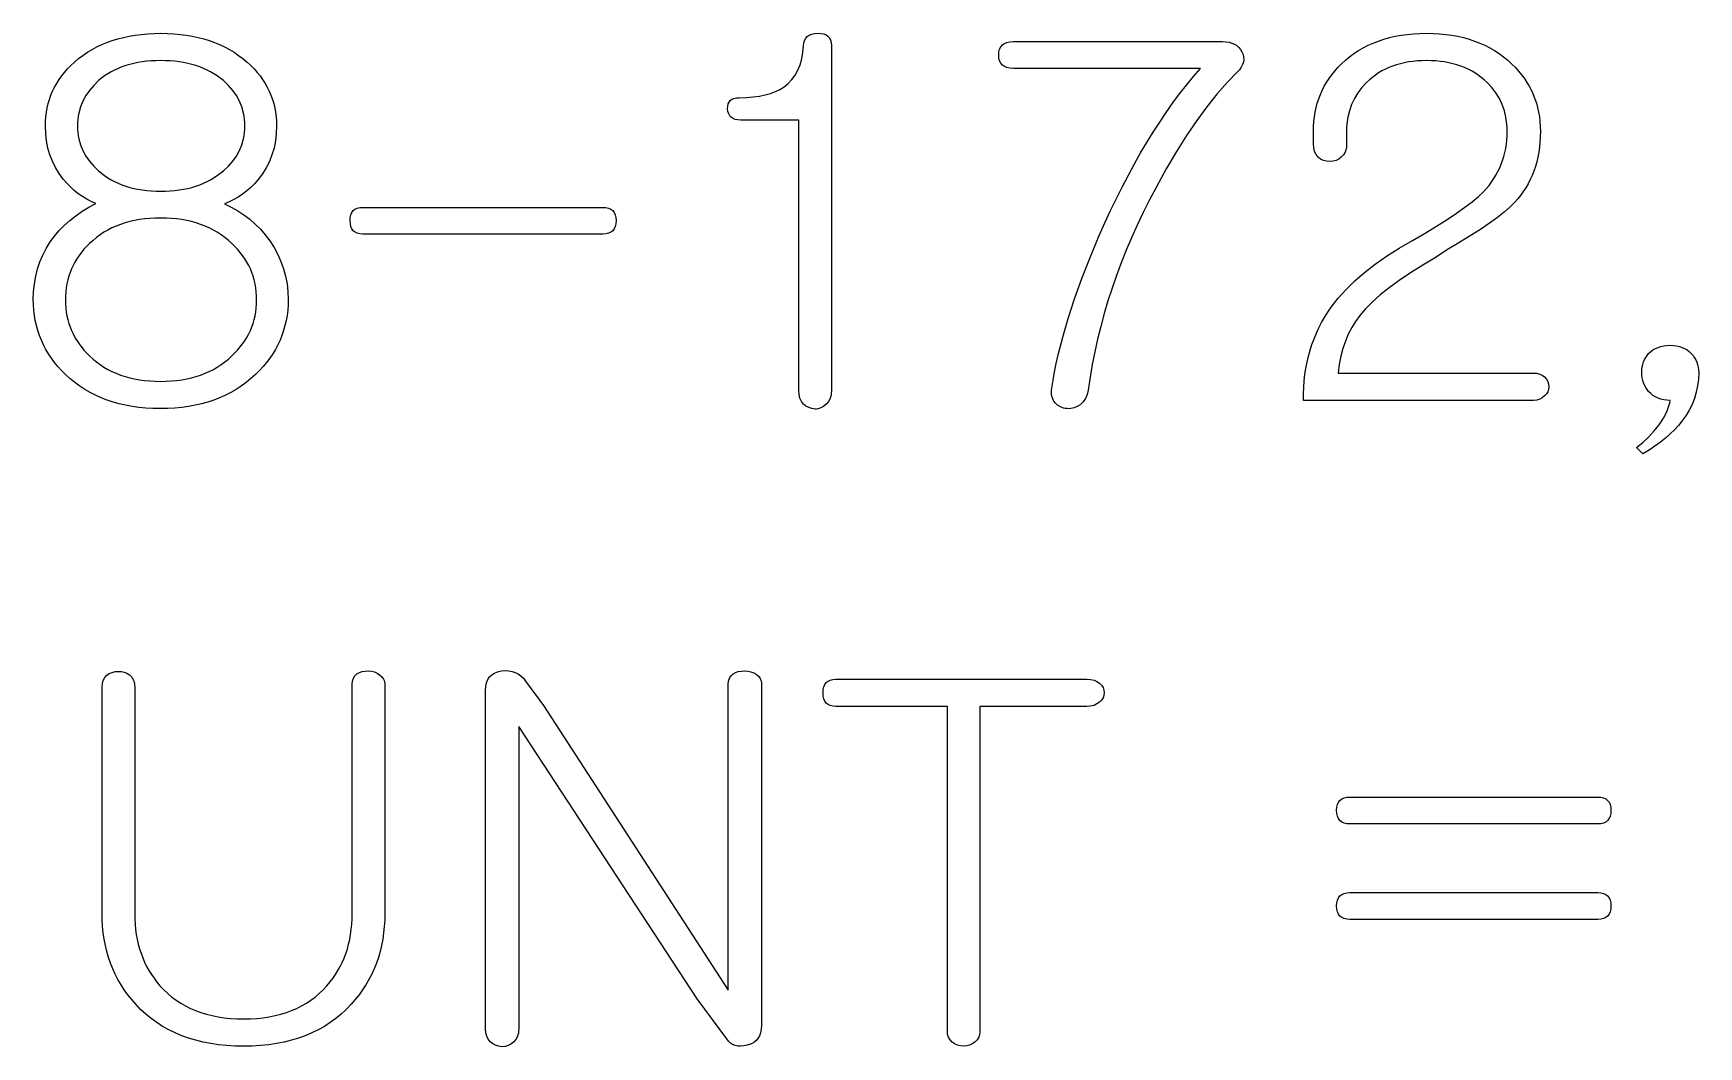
# Model space of a CAD drawing. Extents: x -145 to 145, y -175 to 185.
# Drawn here: x -13.14 to 3.32, y 166.64 to 176.65 of the extents above; entities that cross this region are included whole.
import ezdxf

# ---------------------------------------------------------------- set-up
doc = ezdxf.new("R2010")
doc.units = 0
doc.layers.add('screen_exp-1p', color=7, linetype='CONTINUOUS')

msp = doc.modelspace()

# ---------------------------------------------------------------- linework, layer by layer
at = {"layer": 'screen_exp-1p'}
for points in [[(-10.73824, 175.736118), (-10.741088, 175.660409), (-10.74963, 175.587409), (-10.763868, 175.517118), (-10.783801, 175.449536), (-10.80943, 175.384664), (-10.840753, 175.322501), (-10.877772, 175.263047), (-10.920486, 175.206303), (-10.956447, 175.165664), (-10.994035, 175.128035), (-11.033251, 175.093416), (-11.074093, 175.061808), (-11.116563, 175.03321), (-11.16066, 175.007622), (-11.206385, 174.985045), (-11.253736, 174.965478), (-11.18637, 174.933418), (-11.122258, 174.897444), (-11.061401, 174.857558), (-11.003798, 174.813758), (-10.94945, 174.766044), (-10.898356, 174.714417), (-10.850517, 174.658877), (-10.805931, 174.599423), (-10.763217, 174.533497), (-10.726199, 174.465765), (-10.694875, 174.396227), (-10.669247, 174.324883), (-10.649314, 174.251732), (-10.635076, 174.176775), (-10.626533, 174.100012), (-10.623685, 174.021443), (-10.624946, 173.967746), (-10.62873, 173.915028), (-10.635035, 173.863288), (-10.643862, 173.812527), (-10.655212, 173.762744), (-10.669084, 173.713939), (-10.685478, 173.666113), (-10.704394, 173.619265), (-10.725833, 173.573395), (-10.749793, 173.528504), (-10.776276, 173.484591), (-10.80528, 173.441656), (-10.836807, 173.3997), (-10.870856, 173.358722), (-10.907428, 173.318722), (-10.946521, 173.279701), (-10.991696, 173.238874), (-11.038702, 173.20068), (-11.087538, 173.165121), (-11.138205, 173.132196), (-11.190702, 173.101904), (-11.24503, 173.074247), (-11.301189, 173.049224), (-11.359178, 173.026835), (-11.418998, 173.00708), (-11.480649, 172.989958), (-11.54413, 172.975471), (-11.609441, 172.963618), (-11.676584, 172.954399), (-11.745556, 172.947814), (-11.81636, 172.943863), (-11.888994, 172.942546), (-11.960997, 172.943863), (-12.031211, 172.947814), (-12.099634, 172.954399), (-12.166268, 172.963618), (-12.231112, 172.975471), (-12.294166, 172.989958), (-12.35543, 173.00708), (-12.414904, 173.026835), (-12.472588, 173.049224), (-12.528482, 173.074247), (-12.582587, 173.101904), (-12.634901, 173.132196), (-12.685426, 173.165121), (-12.73416, 173.20068), (-12.781105, 173.238874), (-12.826259, 173.279701), (-12.864722, 173.318722), (-12.900704, 173.358722), (-12.934204, 173.3997), (-12.965222, 173.441656), (-12.993759, 173.484591), (-13.019815, 173.528504), (-13.043389, 173.573395), (-13.064481, 173.619265), (-13.083092, 173.666113), (-13.099222, 173.713939), (-13.11287, 173.762744), (-13.124037, 173.812527), (-13.132722, 173.863288), (-13.138925, 173.915028), (-13.142648, 173.967746), (-13.143888, 174.021443), (-13.141285, 174.099862), (-13.133474, 174.176173), (-13.120457, 174.250377), (-13.102232, 174.322474), (-13.0788, 174.392464), (-13.050162, 174.460347), (-13.016316, 174.526122), (-12.977263, 174.58979), (-12.934875, 174.647363), (-12.888418, 174.702075), (-12.837894, 174.753928), (-12.783301, 174.802921), (-12.724641, 174.849054), (-12.661913, 174.892327), (-12.595116, 174.93274), (-12.524252, 174.970294), (-12.570301, 174.989861), (-12.614724, 175.012438), (-12.657519, 175.038026), (-12.698687, 175.066624), (-12.738228, 175.098232), (-12.776142, 175.132851), (-12.812428, 175.17048), (-12.847088, 175.211119), (-12.888581, 175.266735), (-12.924542, 175.32521), (-12.954971, 175.386545), (-12.979867, 175.45074), (-12.999231, 175.517795), (-13.013062, 175.58771), (-13.02136, 175.660484), (-13.024127, 175.736118), (-13.023008, 175.782044), (-13.019652, 175.827105), (-13.014058, 175.8713), (-13.006227, 175.91463), (-12.996159, 175.957094), (-12.983853, 175.998693), (-12.96931, 176.039426), (-12.95253, 176.079294), (-12.933512, 176.118296), (-12.912257, 176.156433), (-12.888764, 176.193705), (-12.863034, 176.230111), (-12.835067, 176.265651), (-12.804862, 176.300326), (-12.77242, 176.334136), (-12.73774, 176.36708), (-12.696572, 176.401492), (-12.653777, 176.433683), (-12.609354, 176.463655), (-12.563304, 176.491406), (-12.515627, 176.516937), (-12.466323, 176.540249), (-12.415392, 176.56134), (-12.362834, 176.580211), (-12.308648, 176.596861), (-12.252835, 176.611292), (-12.195395, 176.623503), (-12.136328, 176.633493), (-12.075633, 176.641263), (-12.013312, 176.646814), (-11.949363, 176.650144), (-11.883787, 176.651254), (-11.818211, 176.650144), (-11.754262, 176.646814), (-11.69194, 176.641263), (-11.631246, 176.633493), (-11.572179, 176.623503), (-11.514738, 176.611292), (-11.458926, 176.596861), (-11.40474, 176.580211), (-11.352181, 176.56134), (-11.30125, 176.540249), (-11.251946, 176.516937), (-11.204269, 176.491406), (-11.15822, 176.463655), (-11.113797, 176.433683), (-11.071002, 176.401492), (-11.029834, 176.36708), (-10.994523, 176.334136), (-10.961491, 176.300326), (-10.930737, 176.265651), (-10.902261, 176.230111), (-10.876064, 176.193705), (-10.852144, 176.156433), (-10.830502, 176.118296), (-10.811138, 176.079294), (-10.794053, 176.039426), (-10.779245, 175.998693), (-10.766716, 175.957094), (-10.756465, 175.91463), (-10.748491, 175.8713), (-10.742796, 175.827105), (-10.739379, 175.782044), (-10.73824, 175.736118)], [(-6.147873, 175.793916), (-6.177244, 175.795647), (-6.202872, 175.80084), (-6.224758, 175.809495), (-6.242901, 175.821611), (-6.257302, 175.83719), (-6.26796, 175.85623), (-6.274875, 175.878732), (-6.278048, 175.904696), (-6.277398, 175.93066), (-6.272841, 175.953162), (-6.26438, 175.972202), (-6.252013, 175.987781), (-6.235741, 175.999897), (-6.215564, 176.008552), (-6.191482, 176.013744), (-6.163494, 176.015475), (-6.092792, 176.017131), (-6.026484, 176.022098), (-5.964569, 176.030376), (-5.907048, 176.041966), (-5.85392, 176.056867), (-5.805185, 176.07508), (-5.760844, 176.096603), (-5.720896, 176.121439), (-5.679159, 176.155229), (-5.642465, 176.193987), (-5.610816, 176.237712), (-5.584212, 176.286404), (-5.562651, 176.340063), (-5.546135, 176.398689), (-5.534663, 176.462281), (-5.528236, 176.530841), (-5.5249, 176.558009), (-5.517496, 176.581716), (-5.506025, 176.60196), (-5.490485, 176.618743), (-5.470877, 176.632063), (-5.447202, 176.641922), (-5.419458, 176.648319), (-5.387646, 176.651254), (-5.355916, 176.650426), (-5.328416, 176.645534), (-5.305147, 176.636579), (-5.286109, 176.623559), (-5.271302, 176.606476), (-5.260725, 176.585328), (-5.254379, 176.560117), (-5.252263, 176.530841), (-5.252263, 173.11594), (-5.253077, 173.095997), (-5.255518, 173.077107), (-5.259586, 173.059271), (-5.265281, 173.042488), (-5.281553, 173.012084), (-5.304334, 172.985894), (-5.328742, 172.964822), (-5.355102, 172.949771), (-5.383415, 172.94074), (-5.398304, 172.938482), (-5.413681, 172.937729), (-5.446225, 172.942546), (-5.476166, 172.952179), (-5.503503, 172.966628), (-5.528236, 172.985894), (-5.548739, 173.014191), (-5.563383, 173.046101), (-5.57217, 173.081622), (-5.575099, 173.120757), (-5.575099, 175.793916), (-6.147873, 175.793916)], [(-3.452365, 176.304466), (-3.486536, 176.306573), (-3.516151, 176.312895), (-3.54121, 176.323431), (-3.561713, 176.338181), (-3.577659, 176.357146), (-3.589049, 176.380326), (-3.595884, 176.407719), (-3.598162, 176.439328), (-3.595884, 176.469807), (-3.589049, 176.496223), (-3.577659, 176.518574), (-3.561713, 176.536862), (-3.54121, 176.551086), (-3.516151, 176.561246), (-3.486536, 176.567341), (-3.452365, 176.569373), (-1.385173, 176.569373), (-1.351409, 176.567793), (-1.320411, 176.563052), (-1.292179, 176.55515), (-1.266714, 176.544087), (-1.244014, 176.529863), (-1.224081, 176.512478), (-1.206914, 176.491933), (-1.192513, 176.468227), (-1.181855, 176.44294), (-1.175916, 176.417653), (-1.174696, 176.392367), (-1.178194, 176.36708), (-1.186411, 176.341794), (-1.199348, 176.316507), (-1.217003, 176.29122), (-1.239377, 176.265934), (-1.339612, 176.163884), (-1.439847, 176.050395), (-1.540083, 175.925467), (-1.640318, 175.7891), (-1.740553, 175.641293), (-1.840789, 175.482048), (-1.941024, 175.311363), (-2.041259, 175.129239), (-2.106734, 175.005138), (-2.169076, 174.880888), (-2.228285, 174.756486), (-2.284363, 174.631935), (-2.337308, 174.507232), (-2.38712, 174.38238), (-2.4338, 174.257376), (-2.477348, 174.132222), (-2.517764, 174.006918), (-2.555047, 173.881463), (-2.589198, 173.755858), (-2.620216, 173.630102), (-2.648102, 173.504195), (-2.672856, 173.378139), (-2.694477, 173.251931), (-2.712966, 173.125573), (-2.723706, 173.082225), (-2.740303, 173.043693), (-2.762759, 173.009977), (-2.791072, 172.981078), (-2.820687, 172.962414), (-2.852255, 172.949771), (-2.885775, 172.943148), (-2.903267, 172.942094), (-2.921248, 172.942546), (-2.939066, 172.944503), (-2.95607, 172.947964), (-2.987637, 172.959404), (-3.015951, 172.976864), (-3.041009, 173.000344), (-3.051749, 173.015245), (-3.060536, 173.031049), (-3.06737, 173.047756), (-3.072252, 173.065367), (-3.075181, 173.08388), (-3.076157, 173.103297), (-3.075181, 173.123616), (-3.072252, 173.144839), (-3.060048, 173.224104), (-3.045566, 173.305364), (-3.028805, 173.388618), (-3.009767, 173.473867), (-2.964857, 173.650346), (-2.910834, 173.834803), (-2.847698, 174.027238), (-2.775451, 174.227649), (-2.694091, 174.436038), (-2.603619, 174.652405), (-2.547847, 174.777954), (-2.491179, 174.90053), (-2.433617, 175.020134), (-2.37516, 175.136764), (-2.315808, 175.250423), (-2.255561, 175.361108), (-2.194419, 175.468821), (-2.132382, 175.573561), (-2.069451, 175.675329), (-2.005624, 175.774123), (-1.940902, 175.869946), (-1.875285, 175.962795), (-1.808774, 176.052672), (-1.741367, 176.139576), (-1.673065, 176.223507), (-1.603869, 176.304466), (-3.452365, 176.304466)], [(0.63342, 176.651254), (0.698345, 176.650069), (0.761643, 176.646513), (0.823314, 176.640586), (0.883358, 176.632289), (0.941774, 176.621621), (0.998563, 176.608583), (1.053725, 176.593174), (1.10726, 176.575394), (1.159168, 176.555244), (1.209448, 176.532723), (1.258101, 176.507831), (1.305127, 176.480569), (1.350526, 176.450936), (1.394298, 176.418933), (1.436442, 176.384559), (1.476959, 176.347814), (1.511008, 176.313609), (1.542861, 176.278426), (1.572516, 176.242265), (1.599975, 176.205125), (1.625238, 176.167007), (1.648303, 176.127911), (1.669172, 176.087836), (1.687844, 176.046783), (1.704319, 176.004751), (1.718598, 175.961741), (1.73068, 175.917753), (1.740565, 175.872786), (1.748254, 175.826842), (1.753746, 175.779918), (1.757041, 175.732017), (1.758139, 175.683137), (1.757142, 175.629591), (1.754152, 175.577324), (1.749169, 175.526337), (1.742192, 175.476629), (1.733223, 175.428201), (1.722259, 175.381052), (1.709303, 175.335182), (1.694353, 175.290592), (1.67741, 175.247281), (1.658473, 175.205249), (1.637543, 175.164497), (1.61462, 175.125024), (1.589704, 175.086831), (1.562794, 175.049917), (1.533891, 175.014282), (1.502994, 174.979927), (1.457189, 174.934622), (1.400481, 174.885403), (1.332871, 174.832271), (1.254359, 174.775226), (1.164944, 174.714267), (1.064628, 174.649395), (0.953409, 174.580609), (0.831287, 174.50791), (0.727147, 174.440479), (0.594612, 174.361909), (0.472979, 174.285146), (0.362248, 174.21019), (0.262419, 174.137039), (0.173493, 174.065694), (0.095469, 173.996156), (0.028347, 173.928424), (-0.027873, 173.862498), (-0.069936, 173.805152), (-0.107605, 173.743892), (-0.140882, 173.678718), (-0.169764, 173.609632), (-0.194254, 173.536632), (-0.21435, 173.459718), (-0.230052, 173.378891), (-0.241361, 173.294151), (1.690448, 173.294151), (1.722666, 173.291742), (1.75163, 173.284518), (1.77734, 173.272476), (1.799795, 173.255619), (1.81802, 173.235149), (1.831037, 173.21227), (1.838848, 173.186984), (1.841452, 173.159289), (1.838848, 173.133701), (1.831037, 173.109919), (1.81802, 173.087944), (1.799795, 173.067775), (1.77734, 173.04881), (1.75163, 173.035264), (1.722666, 173.027136), (1.690448, 173.024426), (-0.585025, 173.024426), (-0.584557, 173.090108), (-0.581852, 173.154698), (-0.576909, 173.218197), (-0.569729, 173.280604), (-0.560312, 173.341921), (-0.548657, 173.402146), (-0.534765, 173.46128), (-0.518635, 173.519322), (-0.500268, 173.576274), (-0.479664, 173.632134), (-0.456822, 173.686903), (-0.431743, 173.74058), (-0.404427, 173.793167), (-0.374873, 173.844662), (-0.343081, 173.895066), (-0.309052, 173.944379), (-0.27602, 173.988724), (-0.24071, 174.032656), (-0.163256, 174.119278), (-0.076689, 174.204244), (0.018991, 174.287555), (0.123782, 174.369209), (0.237686, 174.449209), (0.360702, 174.527552), (0.49283, 174.60424), (0.617718, 174.677089), (0.732028, 174.746327), (0.835762, 174.811952), (0.928919, 174.873964), (1.0115, 174.932364), (1.083503, 174.987152), (1.14493, 175.038327), (1.19578, 175.08589), (1.250698, 175.148956), (1.298293, 175.215334), (1.319345, 175.249764), (1.338566, 175.285023), (1.355957, 175.321109), (1.371517, 175.358023), (1.385246, 175.395764), (1.397145, 175.434334), (1.407214, 175.473732), (1.415451, 175.513957), (1.421858, 175.55501), (1.426435, 175.596891), (1.429181, 175.6396), (1.430096, 175.683137), (1.429323, 175.718884), (1.427004, 175.753879), (1.417729, 175.821611), (1.402271, 175.886333), (1.380629, 175.948044), (1.352804, 176.006746), (1.318796, 176.062436), (1.278604, 176.115117), (1.232229, 176.164787), (1.203651, 176.191033), (1.173894, 176.215586), (1.142957, 176.238446), (1.11084, 176.259612), (1.077543, 176.279085), (1.043067, 176.296865), (1.007411, 176.312951), (0.970576, 176.327344), (0.93256, 176.340044), (0.893365, 176.35105), (0.85299, 176.360363), (0.811436, 176.367983), (0.768701, 176.37391), (0.724787, 176.378143), (0.679694, 176.380683), (0.63342, 176.38153), (0.587167, 176.380683), (0.542134, 176.378143), (0.498322, 176.37391), (0.45573, 176.367983), (0.414359, 176.360363), (0.374208, 176.35105), (0.335277, 176.340044), (0.297567, 176.327344), (0.261077, 176.312951), (0.225807, 176.296865), (0.191758, 176.279085), (0.15893, 176.259612), (0.127321, 176.238446), (0.096933, 176.215586), (0.067766, 176.191033), (0.039819, 176.164787), (-0.006556, 176.115117), (-0.046748, 176.062436), (-0.080757, 176.006746), (-0.108582, 175.948044), (-0.130223, 175.886333), (-0.145682, 175.821611), (-0.154957, 175.753879), (-0.157276, 175.718884), (-0.158048, 175.683137), (-0.158048, 175.543458), (-0.158862, 175.525848), (-0.161303, 175.50914), (-0.171066, 175.478435), (-0.187338, 175.451342), (-0.210119, 175.427862), (-0.234852, 175.408897), (-0.262189, 175.395351), (-0.29213, 175.387223), (-0.324673, 175.384513), (-0.357217, 175.387223), (-0.387158, 175.395351), (-0.414495, 175.408897), (-0.439228, 175.427862), (-0.459731, 175.454052), (-0.474376, 175.484456), (-0.483163, 175.519074), (-0.486091, 175.557908), (-0.486091, 175.683137), (-0.485013, 175.732017), (-0.481779, 175.779918), (-0.476389, 175.826842), (-0.468843, 175.872786), (-0.459141, 175.917753), (-0.447283, 175.961741), (-0.433269, 176.004751), (-0.417098, 176.046783), (-0.398772, 176.087836), (-0.37829, 176.127911), (-0.355651, 176.167007), (-0.330857, 176.205125), (-0.303906, 176.242265), (-0.2748, 176.278426), (-0.243537, 176.313609), (-0.210119, 176.347814), (-0.170212, 176.384559), (-0.128596, 176.418933), (-0.085272, 176.450936), (-0.040239, 176.480569), (0.006502, 176.507831), (0.054952, 176.532723), (0.10511, 176.555244), (0.156977, 176.575394), (0.210552, 176.593174), (0.265836, 176.608583), (0.322829, 176.621621), (0.38153, 176.632289), (0.44194, 176.640586), (0.504058, 176.646513), (0.567885, 176.650069), (0.63342, 176.651254)], [(-11.883787, 176.38153), (-11.931342, 176.380758), (-11.977676, 176.378444), (-12.02279, 176.374587), (-12.066684, 176.369187), (-12.109357, 176.362245), (-12.15081, 176.35376), (-12.191042, 176.343731), (-12.230054, 176.332161), (-12.267846, 176.319047), (-12.304417, 176.30439), (-12.339768, 176.288191), (-12.373899, 176.270449), (-12.438498, 176.230337), (-12.498216, 176.184053), (-12.547032, 176.137017), (-12.58934, 176.087422), (-12.625138, 176.035268), (-12.654427, 175.980556), (-12.677208, 175.923285), (-12.69348, 175.863455), (-12.699175, 175.83258), (-12.703243, 175.801066), (-12.705684, 175.768912), (-12.706498, 175.736118), (-12.705684, 175.703343), (-12.703243, 175.671246), (-12.699175, 175.639826), (-12.69348, 175.609083), (-12.677208, 175.549629), (-12.654427, 175.492885), (-12.625138, 175.43885), (-12.58934, 175.387524), (-12.547032, 175.338907), (-12.498216, 175.293), (-12.438498, 175.245587), (-12.406809, 175.224252), (-12.373899, 175.204497), (-12.339768, 175.186322), (-12.304417, 175.169727), (-12.267846, 175.154713), (-12.230054, 175.14128), (-12.191042, 175.129427), (-12.15081, 175.119154), (-12.109357, 175.110462), (-12.066684, 175.10335), (-12.02279, 175.097819), (-11.977676, 175.093868), (-11.931342, 175.091497), (-11.883787, 175.090707), (-11.836212, 175.091497), (-11.789816, 175.093868), (-11.7446, 175.097819), (-11.700564, 175.10335), (-11.657708, 175.110462), (-11.616031, 175.119154), (-11.575535, 175.129427), (-11.536217, 175.14128), (-11.49808, 175.154713), (-11.461122, 175.169727), (-11.425344, 175.186322), (-11.390746, 175.204497), (-11.325089, 175.245587), (-11.26415, 175.293), (-11.214114, 175.338907), (-11.170749, 175.387524), (-11.134056, 175.43885), (-11.104034, 175.492885), (-11.080684, 175.549629), (-11.064005, 175.609083), (-11.058167, 175.639826), (-11.053998, 175.671246), (-11.051496, 175.703343), (-11.050662, 175.736118), (-11.051496, 175.768912), (-11.053998, 175.801066), (-11.058167, 175.83258), (-11.064005, 175.863455), (-11.080684, 175.923285), (-11.104034, 175.980556), (-11.134056, 176.035268), (-11.170749, 176.087422), (-11.214114, 176.137017), (-11.26415, 176.184053), (-11.325089, 176.230337), (-11.390746, 176.270449), (-11.425344, 176.288191), (-11.461122, 176.30439), (-11.49808, 176.319047), (-11.536217, 176.332161), (-11.575535, 176.343731), (-11.616031, 176.35376), (-11.657708, 176.362245), (-11.700564, 176.369187), (-11.7446, 176.374587), (-11.789816, 176.378444), (-11.836212, 176.380758), (-11.883787, 176.38153)], [(-7.511615, 174.931762), (-7.481105, 174.92973), (-7.454663, 174.923634), (-7.432289, 174.913474), (-7.413983, 174.899251), (-7.399745, 174.880963), (-7.389575, 174.858611), (-7.383473, 174.832196), (-7.381439, 174.801716), (-7.383473, 174.770108), (-7.389575, 174.742714), (-7.399745, 174.719535), (-7.413983, 174.70057), (-7.432289, 174.685819), (-7.454663, 174.675283), (-7.481105, 174.668962), (-7.511615, 174.666854), (-9.886021, 174.666854), (-9.915311, 174.668962), (-9.940695, 174.675283), (-9.962174, 174.685819), (-9.979748, 174.70057), (-9.993416, 174.719535), (-10.003179, 174.742714), (-10.009037, 174.770108), (-10.01099, 174.801716), (-10.010176, 174.832196), (-10.005132, 174.858611), (-9.995857, 174.880963), (-9.982351, 174.899251), (-9.964615, 174.913474), (-9.942648, 174.923634), (-9.91645, 174.92973), (-9.886021, 174.931762), (-7.511615, 174.931762)], [(-11.883787, 174.825799), (-11.9384, 174.824821), (-11.991589, 174.821886), (-12.043354, 174.816994), (-12.093695, 174.810145), (-12.142613, 174.80134), (-12.190107, 174.790578), (-12.236177, 174.77786), (-12.280823, 174.763184), (-12.324045, 174.746552), (-12.365844, 174.727964), (-12.406219, 174.707418), (-12.44517, 174.684916), (-12.482697, 174.660457), (-12.518801, 174.634042), (-12.55348, 174.60567), (-12.586736, 174.575341), (-12.642874, 174.517091), (-12.691528, 174.45553), (-12.713047, 174.423508), (-12.732696, 174.390658), (-12.750473, 174.35698), (-12.766379, 174.322474), (-12.780413, 174.287141), (-12.792576, 174.250979), (-12.802868, 174.21399), (-12.811289, 174.176173), (-12.817839, 174.137528), (-12.822517, 174.098055), (-12.825324, 174.057755), (-12.826259, 174.016626), (-12.825324, 173.976081), (-12.822517, 173.936326), (-12.817839, 173.897361), (-12.811289, 173.859187), (-12.802868, 173.821802), (-12.792576, 173.785208), (-12.780413, 173.749404), (-12.766379, 173.714391), (-12.750473, 173.680167), (-12.732696, 173.646734), (-12.691528, 173.582238), (-12.642874, 173.520903), (-12.586736, 173.462728), (-12.55348, 173.432399), (-12.518801, 173.404027), (-12.482697, 173.377612), (-12.44517, 173.353153), (-12.406219, 173.330651), (-12.365844, 173.310105), (-12.324045, 173.291517), (-12.280823, 173.274885), (-12.236177, 173.260209), (-12.190107, 173.247491), (-12.142613, 173.236729), (-12.093695, 173.227924), (-12.043354, 173.221075), (-11.991589, 173.216184), (-11.9384, 173.213249), (-11.883787, 173.21227), (-11.829784, 173.213249), (-11.777124, 173.216184), (-11.725806, 173.221075), (-11.675831, 173.227924), (-11.627198, 173.236729), (-11.579908, 173.247491), (-11.53396, 173.260209), (-11.489354, 173.274885), (-11.446091, 173.291517), (-11.40417, 173.310105), (-11.363592, 173.330651), (-11.324356, 173.353153), (-11.286463, 173.377612), (-11.249912, 173.404027), (-11.214704, 173.432399), (-11.180838, 173.462728), (-11.123479, 173.520903), (-11.073768, 173.582238), (-11.05178, 173.614091), (-11.031705, 173.646734), (-11.013541, 173.680167), (-10.99729, 173.714391), (-10.98295, 173.749404), (-10.970522, 173.785208), (-10.960007, 173.821802), (-10.951403, 173.859187), (-10.944711, 173.897361), (-10.939931, 173.936326), (-10.937063, 173.976081), (-10.936107, 174.016626), (-10.937063, 174.057755), (-10.939931, 174.098055), (-10.944711, 174.137528), (-10.951403, 174.176173), (-10.960007, 174.21399), (-10.970522, 174.250979), (-10.98295, 174.287141), (-10.99729, 174.322474), (-11.013541, 174.35698), (-11.031705, 174.390658), (-11.05178, 174.423508), (-11.073768, 174.45553), (-11.123479, 174.517091), (-11.180838, 174.575341), (-11.214704, 174.60567), (-11.249912, 174.634042), (-11.286463, 174.660457), (-11.324356, 174.684916), (-11.363592, 174.707418), (-11.40417, 174.727964), (-11.446091, 174.746552), (-11.489354, 174.763184), (-11.53396, 174.77786), (-11.579908, 174.790578), (-11.627198, 174.80134), (-11.675831, 174.810145), (-11.725806, 174.816994), (-11.777124, 174.821886), (-11.829784, 174.824821), (-11.883787, 174.825799)], [(2.709291, 172.557226), (2.772101, 172.609304), (2.830355, 172.664393), (2.884052, 172.722492), (2.933194, 172.783601), (2.975175, 172.849226), (3.007394, 172.911239), (3.019842, 172.94089), (3.029849, 172.969639), (3.037416, 172.997484), (3.042541, 173.024426), (3.009591, 173.025781), (2.97843, 173.029845), (2.949059, 173.036618), (2.921478, 173.046101), (2.895687, 173.058293), (2.871686, 173.073194), (2.849474, 173.090804), (2.829053, 173.111124), (2.813188, 173.130916), (2.799438, 173.151763), (2.787804, 173.173663), (2.778285, 173.196617), (2.770881, 173.220624), (2.765592, 173.245685), (2.762419, 173.271799), (2.761362, 173.298967), (2.762419, 173.327189), (2.765592, 173.354056), (2.770881, 173.379568), (2.778285, 173.403726), (2.787804, 173.426529), (2.799438, 173.447978), (2.813188, 173.468072), (2.829053, 173.486811), (2.849474, 173.506002), (2.871686, 173.522634), (2.895687, 173.536707), (2.921478, 173.548221), (2.949059, 173.557177), (2.97843, 173.563574), (3.009591, 173.567412), (3.042541, 173.568691), (3.074272, 173.567412), (3.104375, 173.563574), (3.132851, 173.557177), (3.1597, 173.548221), (3.184921, 173.536707), (3.208515, 173.522634), (3.230483, 173.506002), (3.250823, 173.486811), (3.267908, 173.467018), (3.282716, 173.446172), (3.295245, 173.424272), (3.305496, 173.401318), (3.31347, 173.377311), (3.319165, 173.35225), (3.322582, 173.326135), (3.323721, 173.298967), (3.321118, 173.232439), (3.313307, 173.167717), (3.300289, 173.104802), (3.282065, 173.043693), (3.258633, 172.984389), (3.229994, 172.926892), (3.196149, 172.871201), (3.157096, 172.817317), (3.122599, 172.775398), (3.084198, 172.733931), (3.04189, 172.692916), (2.995678, 172.652352), (2.94556, 172.612239), (2.891537, 172.572578), (2.833609, 172.533369), (2.771776, 172.494611), (2.709291, 172.557226)], [(-12.464043, 170.192309), (-12.461114, 170.226627), (-12.452327, 170.257332), (-12.437682, 170.284425), (-12.41718, 170.307905), (-12.392446, 170.324763), (-12.365109, 170.336804), (-12.335169, 170.344029), (-12.302625, 170.346437), (-12.272359, 170.34433), (-12.244046, 170.338009), (-12.217685, 170.327472), (-12.193277, 170.312722), (-12.170497, 170.28894), (-12.154225, 170.260944), (-12.148529, 170.245366), (-12.144461, 170.228734), (-12.142021, 170.211049), (-12.141207, 170.192309), (-12.141207, 167.952635), (-12.140231, 167.899616), (-12.137302, 167.847726), (-12.13242, 167.796964), (-12.125586, 167.747332), (-12.116799, 167.698828), (-12.10606, 167.651453), (-12.093367, 167.605207), (-12.078723, 167.56009), (-12.062125, 167.516102), (-12.043575, 167.473242), (-12.023073, 167.431512), (-12.000617, 167.39091), (-11.976209, 167.351437), (-11.949849, 167.313094), (-11.921535, 167.275879), (-11.89127, 167.239792), (-11.853864, 167.200132), (-11.814547, 167.163029), (-11.773318, 167.128486), (-11.730177, 167.096501), (-11.685124, 167.067076), (-11.638159, 167.040209), (-11.589282, 167.0159), (-11.538493, 166.994151), (-11.485792, 166.97496), (-11.43118, 166.958328), (-11.374655, 166.944255), (-11.316218, 166.93274), (-11.255869, 166.923785), (-11.193609, 166.917388), (-11.129436, 166.91355), (-11.063352, 166.91227), (-10.997287, 166.91355), (-10.933176, 166.917388), (-10.871017, 166.923785), (-10.810811, 166.93274), (-10.752557, 166.944255), (-10.696256, 166.958328), (-10.641908, 166.97496), (-10.589512, 166.994151), (-10.539069, 167.0159), (-10.490578, 167.040209), (-10.44404, 167.067076), (-10.399455, 167.096501), (-10.356823, 167.128486), (-10.316143, 167.163029), (-10.277415, 167.200132), (-10.240641, 167.239792), (-10.210375, 167.275314), (-10.182062, 167.31204), (-10.155701, 167.34997), (-10.131293, 167.389104), (-10.108838, 167.429442), (-10.088335, 167.470985), (-10.069785, 167.513731), (-10.053188, 167.557682), (-10.038543, 167.602836), (-10.025851, 167.649195), (-10.015111, 167.696758), (-10.006324, 167.745525), (-9.99949, 167.795497), (-9.994608, 167.846672), (-9.991679, 167.899051), (-9.990703, 167.952635), (-9.990703, 170.221208), (-9.987774, 170.25101), (-9.978987, 170.277802), (-9.964343, 170.301584), (-9.94384, 170.322355), (-9.919106, 170.334998), (-9.89177, 170.344029), (-9.861829, 170.349448), (-9.829285, 170.351254), (-9.799019, 170.348846), (-9.770706, 170.341621), (-9.744345, 170.32958), (-9.719938, 170.312722), (-9.697157, 170.293757), (-9.680885, 170.270577), (-9.67519, 170.257407), (-9.671122, 170.243184), (-9.668681, 170.227906), (-9.667867, 170.211575), (-9.667867, 167.957451), (-9.669169, 167.890717), (-9.673074, 167.825374), (-9.679583, 167.761424), (-9.688695, 167.698865), (-9.700411, 167.6377), (-9.71473, 167.577926), (-9.731653, 167.519545), (-9.75118, 167.462556), (-9.77331, 167.406959), (-9.798043, 167.352754), (-9.82538, 167.299942), (-9.85532, 167.248522), (-9.887864, 167.198495), (-9.923012, 167.149859), (-9.960763, 167.102616), (-10.001117, 167.056765), (-10.049201, 167.006606), (-10.099725, 166.959683), (-10.152691, 166.915995), (-10.208097, 166.875544), (-10.265944, 166.838329), (-10.326231, 166.80435), (-10.38896, 166.773608), (-10.454129, 166.746101), (-10.521739, 166.72183), (-10.59179, 166.700796), (-10.664281, 166.682997), (-10.739214, 166.668435), (-10.816587, 166.657108), (-10.896401, 166.649018), (-10.978656, 166.644164), (-11.063352, 166.642546), (-11.148678, 166.644164), (-11.231522, 166.649018), (-11.311886, 166.657108), (-11.389767, 166.668435), (-11.465168, 166.682997), (-11.538086, 166.700796), (-11.608524, 166.72183), (-11.67648, 166.746101), (-11.741954, 166.773608), (-11.804947, 166.80435), (-11.865458, 166.838329), (-11.923488, 166.875544), (-11.979037, 166.915995), (-12.032103, 166.959683), (-12.082689, 167.006606), (-12.130793, 167.056765), (-12.171147, 167.102616), (-12.208898, 167.149859), (-12.244046, 167.198495), (-12.27659, 167.248522), (-12.30653, 167.299942), (-12.333867, 167.352754), (-12.358601, 167.406959), (-12.38073, 167.462556), (-12.400257, 167.519545), (-12.41718, 167.577926), (-12.431499, 167.6377), (-12.443215, 167.698865), (-12.452327, 167.761424), (-12.458836, 167.825374), (-12.462741, 167.890717), (-12.464043, 167.957451), (-12.464043, 170.192309)], [(-8.672043, 170.158594), (-8.669602, 170.19848), (-8.66228, 170.233852), (-8.650076, 170.264707), (-8.63299, 170.291048), (-8.611023, 170.312872), (-8.584174, 170.330182), (-8.552444, 170.342976), (-8.515832, 170.351254), (-8.477918, 170.353888), (-8.442283, 170.352157), (-8.408925, 170.346061), (-8.377846, 170.3356), (-8.349044, 170.320774), (-8.322521, 170.301584), (-8.298276, 170.278028), (-8.276309, 170.250107), (-8.09927, 170.009282), (-6.271602, 167.196444), (-6.271602, 170.221208), (-6.268673, 170.25101), (-6.259886, 170.277802), (-6.245241, 170.301584), (-6.224738, 170.322355), (-6.200005, 170.334998), (-6.172668, 170.344029), (-6.142728, 170.349448), (-6.110184, 170.351254), (-6.07764, 170.349147), (-6.047699, 170.342825), (-6.020362, 170.332289), (-5.995629, 170.317538), (-5.972848, 170.298874), (-5.956576, 170.276598), (-5.946813, 170.250709), (-5.944372, 170.23641), (-5.943559, 170.221208), (-5.943559, 166.849656), (-5.945755, 166.810747), (-5.952345, 166.775903), (-5.963329, 166.745122), (-5.978706, 166.718406), (-5.998477, 166.695753), (-6.02264, 166.677165), (-6.051198, 166.66264), (-6.084148, 166.652179), (-6.118076, 166.644728), (-6.149562, 166.641643), (-6.178607, 166.642922), (-6.205212, 166.648567), (-6.229376, 166.658576), (-6.251099, 166.67295), (-6.270381, 166.691689), (-6.287223, 166.714793), (-6.578816, 167.109747), (-8.344, 169.802172), (-8.344, 166.811124), (-8.344814, 166.79118), (-8.347254, 166.772291), (-8.351322, 166.754454), (-8.357018, 166.737672), (-8.37329, 166.707268), (-8.39607, 166.681078), (-8.420804, 166.662113), (-8.448141, 166.648567), (-8.478081, 166.640439), (-8.510625, 166.637729), (-8.543169, 166.642546), (-8.573109, 166.652179), (-8.600446, 166.666628), (-8.62518, 166.685894), (-8.645682, 166.711783), (-8.660327, 166.741284), (-8.669114, 166.774398), (-8.672043, 166.811124), (-8.672043, 170.158594)], [(-2.725848, 170.269373), (-2.688748, 170.266965), (-2.655553, 170.25974), (-2.626263, 170.247699), (-2.600879, 170.230841), (-2.580376, 170.210371), (-2.565731, 170.187493), (-2.556945, 170.162206), (-2.554016, 170.134511), (-2.556945, 170.108924), (-2.565731, 170.085142), (-2.580376, 170.063167), (-2.600879, 170.042998), (-2.626263, 170.024033), (-2.655553, 170.010486), (-2.688748, 170.002358), (-2.725848, 169.999649), (-3.782875, 169.999649), (-3.782875, 166.791858), (-3.783689, 166.775376), (-3.786129, 166.759647), (-3.795893, 166.730447), (-3.812165, 166.704257), (-3.834945, 166.681078), (-3.859353, 166.66422), (-3.885714, 166.652179), (-3.914027, 166.644954), (-3.944293, 166.642546), (-3.976837, 166.644954), (-4.006777, 166.652179), (-4.034114, 166.66422), (-4.058848, 166.681078), (-4.07935, 166.704257), (-4.093995, 166.730447), (-4.102782, 166.759647), (-4.105711, 166.791858), (-4.105711, 169.999649), (-5.209602, 169.999649), (-5.238891, 170.001756), (-5.264275, 170.008078), (-5.285754, 170.018614), (-5.303328, 170.033365), (-5.316997, 170.05233), (-5.32676, 170.075509), (-5.332618, 170.102903), (-5.33457, 170.134511), (-5.332618, 170.16612), (-5.32676, 170.193513), (-5.316997, 170.216693), (-5.303328, 170.235658), (-5.285754, 170.250408), (-5.264275, 170.260944), (-5.238891, 170.267266), (-5.209602, 170.269373), (-2.725848, 170.269373)], [(2.325984, 169.103779), (2.356494, 169.101747), (2.382936, 169.095652), (2.40531, 169.085492), (2.423616, 169.071268), (2.437854, 169.05298), (2.448024, 169.030629), (2.454126, 169.004213), (2.45616, 168.973734), (2.454126, 168.942126), (2.448024, 168.914732), (2.437854, 168.891552), (2.423616, 168.872587), (2.40531, 168.857837), (2.382936, 168.847301), (2.356494, 168.840979), (2.325984, 168.838872), (-0.126527, 168.838872), (-0.157037, 168.840979), (-0.183479, 168.847301), (-0.205853, 168.857837), (-0.224159, 168.872587), (-0.238397, 168.891552), (-0.248567, 168.914732), (-0.254669, 168.942126), (-0.256703, 168.973734), (-0.254669, 169.004213), (-0.248567, 169.030629), (-0.238397, 169.05298), (-0.224159, 169.071268), (-0.205853, 169.085492), (-0.183479, 169.095652), (-0.157037, 169.101747), (-0.126527, 169.103779), (2.325984, 169.103779)], [(2.325984, 168.159745), (2.356494, 168.157713), (2.382936, 168.151617), (2.40531, 168.141457), (2.423616, 168.127233), (2.437854, 168.108946), (2.448024, 168.086594), (2.454126, 168.060178), (2.45616, 168.029699), (2.454126, 167.998091), (2.448024, 167.970697), (2.437854, 167.947517), (2.423616, 167.928552), (2.40531, 167.913802), (2.382936, 167.903266), (2.356494, 167.896944), (2.325984, 167.894837), (-0.126527, 167.894837), (-0.157037, 167.896944), (-0.183479, 167.903266), (-0.205853, 167.913802), (-0.224159, 167.928552), (-0.238397, 167.947517), (-0.248567, 167.970697), (-0.254669, 167.998091), (-0.256703, 168.029699), (-0.254669, 168.060178), (-0.248567, 168.086594), (-0.238397, 168.108946), (-0.224159, 168.127233), (-0.205853, 168.141457), (-0.183479, 168.151617), (-0.157037, 168.157713), (-0.126527, 168.159745), (2.325984, 168.159745)]]:
    msp.add_lwpolyline(points, dxfattribs=at)

doc.saveas('drawing.dxf')
